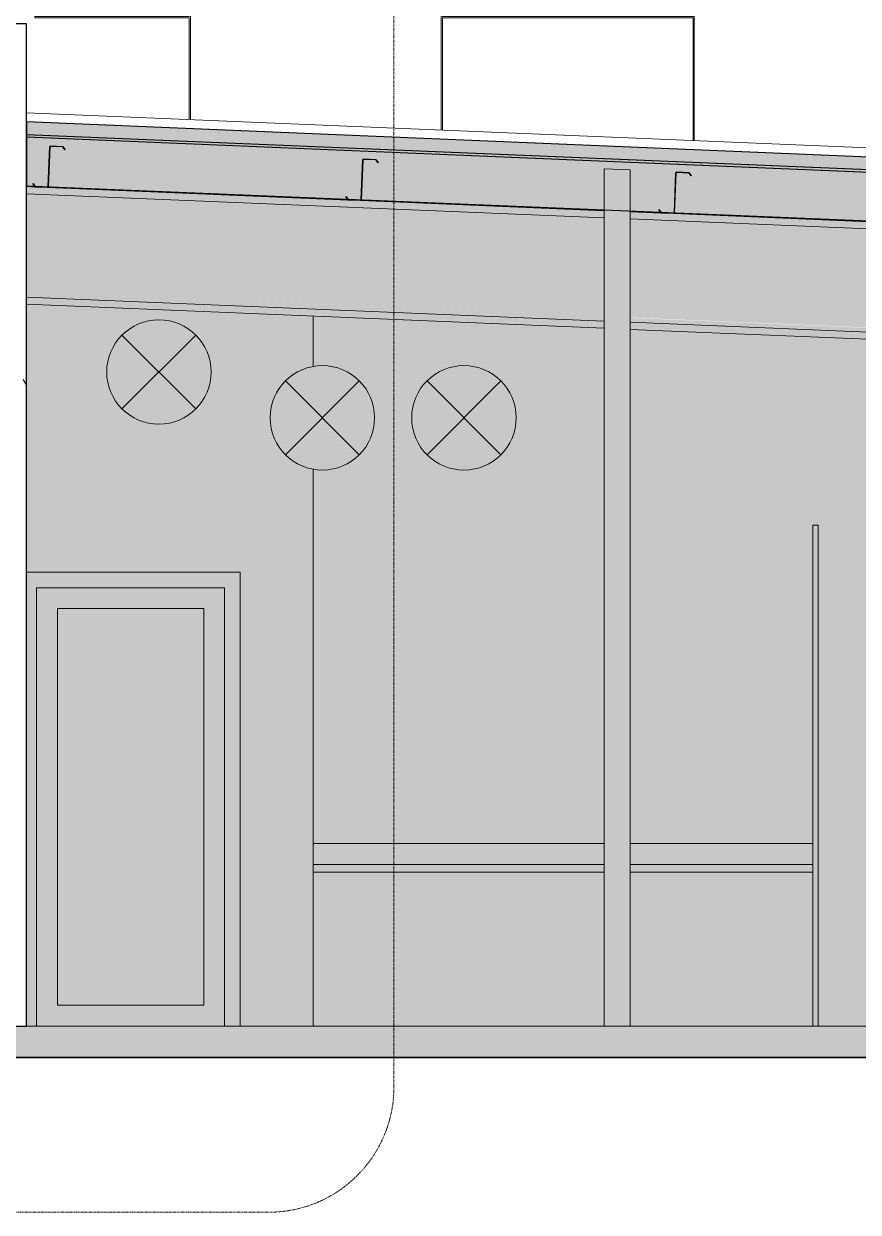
# Model space of a CAD drawing. Header units: inches. Extents: x -54880 to -186, y -265 to 853.
# Drawn here: x -15702.6 to -15542.8, y -35.6 to 192 of the extents above; entities that cross this region are included whole.
import ezdxf

# ---------------------------------------------------------------- set-up
doc = ezdxf.new("R2010")
doc.units = ezdxf.units.IN
doc.header["$MEASUREMENT"] = 0
doc.linetypes.add('Dash Dot 3_16_', pattern=[0.3125, 0.1875, -0.0625, 0, -0.0625])
doc.linetypes.add('Grid Line 1_2_', pattern=[0.875, 0.5, -0.125, 0.125, -0.125])
for name, color, linetype, lineweight in [('A-ANNO-SYMB', 150, 'Continuous', 9), ('A-CLNG', 13, 'Continuous', 9), ('A-DOOR', 31, 'Continuous', 9), ('A-FLOR-LEVL', 51, 'Continuous', 9), ('A-ROOF', 132, 'Continuous', 9), ('A-WALL', 113, 'Continuous', 9), ('A-WALL-PATT', 111, 'Continuous', 9), ('C-BLDG-PADS', 91, 'Continuous', 9), ('C-TOPO', 7, 'Continuous', 9), ('I-FURN', 30, 'Continuous', 9), ('L-SITE-WALL', 31, 'Continuous', 9), ('M-HVAC-DUCT-ANNO', 70, 'Continuous', 9), ('S-BEAM', 12, 'Continuous', 9)]:
    doc.layers.add(name, color=color, linetype=linetype, lineweight=lineweight)
pattern_1 = [(45, (22007.282, 102), (-19.007, 19.007), []), (45, (22007.282, 130.8), (-19.007, 19.007), [])]

# ---------------------------------------------------------------- blocks, each defined once
blk = doc.blocks.new('Vanity Counter _-Section 10')
at = {"layer": 'I-FURN'}
h = blk.add_hatch(color=31, dxfattribs=at)
h.paths.add_polyline_path([(22453.04, 31), (22479.3, 31), (22479.3, 35), (22423.63, 35), (22423.63, 31), (22450.63, 31)], flags=0)
h.paths.add_polyline_path([(22519.3, 31), (22519.3, 35), (22484.3, 35), (22484.3, 31), (22491.77, 31)], flags=0)
h = blk.add_hatch(color=31, dxfattribs=at)
h.paths.add_polyline_path([(22479.3, 29.5), (22479.3, 31), (22423.63, 31), (22423.63, 29.5), (22453.04, 29.5)], flags=0)
h.paths.add_polyline_path([(22519.3, 29.5), (22519.3, 31), (22484.3, 31), (22484.3, 29.5), (22491.77, 29.5)], flags=0)
at = {"layer": 'I-FURN', "color": 250}
for p, q in [((22423.63, 35), (22479.3, 35)), ((22484.3, 35), (22519.3, 35)), ((22423.63, 31), (22479.3, 31)), ((22484.3, 31), (22519.3, 31)), ((22519.3, 31), (22519.3, 29.5)), ((22479.3, 29.5), (22423.63, 29.5)), ((22519.3, 29.5), (22484.3, 29.5))]:
    blk.add_line(p, q, dxfattribs=at)
blk = doc.blocks.new('36_ x 84_-36_ x 84_-302076 - 190367-301254-Section 1')
at = {"layer": 'A-DOOR'}
for points in [[(22409.63, 0), (22409.63, 87), (22368.68, 87), (22368.68, 0), (22370.63, 0), (22370.63, 84), (22406.63, 84), (22406.63, 0)], [(22374.63, 4), (22402.63, 4), (22402.63, 80), (22374.63, 80), (22374.63, 20.18)]]:
    blk.add_hatch(color=8, dxfattribs=at).paths.add_polyline_path(points, flags=0)
h = blk.add_hatch(color=8, dxfattribs=at)
h.paths.add_polyline_path([(22406.63, 0), (22406.63, 84), (22370.63, 84), (22370.63, 0)], flags=0)
h.paths.add_polyline_path([(22402.63, 4), (22374.63, 4), (22374.63, 80), (22402.63, 80), (22402.63, 20.18)], flags=0)
at = {"layer": 'A-DOOR', "color": 250}
for p, q in [((22409.63, 87), (22368.68, 87)), ((22409.63, 0), (22409.63, 87)), ((22370.63, 0), (22370.63, 84)), ((22370.63, 84), (22406.63, 84)), ((22406.63, 84), (22406.63, 0)), ((22374.63, 80), (22402.63, 80)), ((22374.63, 4), (22374.63, 80)), ((22402.63, 80), (22402.63, 4)), ((22402.63, 4), (22374.63, 4))]:
    blk.add_line(p, q, dxfattribs=at)
blk = doc.blocks.new('Locker Rooms_Ryan_ifc-3-Section 1')
at = {"layer": 'A-WALL'}
blk.add_hatch(color=57, dxfattribs=at).paths.add_polyline_path([(22479.3, 0), (22484.3, 0), (22484.3, 164.02), (22479.3, 164.23), (22479.3, 20.18)], flags=0)
at = {"layer": 'A-WALL', "lineweight": 5}
h = blk.add_hatch(color=10, dxfattribs=at)
h.paths.add_polyline_path([(22414.3, 0), (22423.63, 0), (22423.63, 106.74), (22422.27, 107.03), (22420.36, 107.88), (22418.67, 109.1), (22417.27, 110.66), (22416.22, 112.47), (22415.58, 114.46), (22415.36, 116.54), (22415.58, 118.62), (22416.22, 120.6), (22417.27, 122.41), (22418.67, 123.97), (22420.36, 125.2), (22422.27, 126.05), (22423.63, 126.34), (22423.63, 136.02), (22368.68, 138.31), (22368.68, 87), (22409.63, 87), (22409.63, 0)], flags=0)
h.paths.add_polyline_path([(22394.94, 115.38), (22393.01, 115.38), (22390.97, 115.81), (22389.06, 116.66), (22387.37, 117.89), (22385.97, 119.44), (22384.92, 121.25), (22384.27, 123.33), (22384.06, 125.32), (22384.28, 127.4), (22384.92, 129.39), (22385.97, 131.2), (22387.37, 132.75), (22389.06, 133.98), (22390.97, 134.83), (22393.01, 135.27), (22395.1, 135.27), (22397.15, 134.83), (22399.06, 133.98), (22400.79, 132.71), (22402.15, 131.2), (22403.19, 129.39), (22403.84, 127.4), (22404.06, 125.32), (22403.84, 123.24), (22403.19, 121.25), (22402.15, 119.44), (22400.75, 117.89), (22399.06, 116.66), (22397.15, 115.81), (22395.1, 115.38)], flags=0)
h.paths.add_polyline_path([(22423.63, 158.54), (22423.63, 158.71), (22372.72, 160.77), (22372.8, 160.66), (22422.02, 158.61)], flags=0)
h.paths.add_polyline_path([(22370.35, 160.76), (22370.21, 160.94), (22368.68, 161), (22368.68, 160.83), (22369.89, 160.78)], flags=0)
h = blk.add_hatch(color=10, dxfattribs=at)
h.paths.add_polyline_path([(22423.63, 0), (22479.3, 0), (22479.3, 29.5), (22423.63, 29.5), (22423.63, 20.18)], flags=0)
h.paths.add_polyline_path([(22569.24, 0), (22593.3, 0), (22593.3, 96), (22696.3, 96), (22696.3, 0), (22744.3, 0), (22744.3, 96), (22781.3, 96), (22781.3, 143.81), (22732.41, 145.78), (22732.49, 145.67), (22780.8, 143.66), (22779.87, 121.18), (22484.3, 133.49), (22484.3, 35), (22519.3, 35), (22519.3, 96), (22520.3, 96), (22520.3, 0), (22556.3, 0), (22556.3, 96), (22557.3, 96), (22557.3, 0)], flags=0)
h.paths.add_polyline_path([(22484.3, 0), (22519.3, 0), (22519.3, 29.5), (22484.3, 29.5), (22484.3, 20.18)], flags=0)
h.paths.add_polyline_path([(22787.41, 0), (22796.02, 0.06), (22796.02, 143.2), (22787.3, 143.56), (22787.3, 96.62), (22787.41, 96.62), (22787.49, 94.24), (22787.95, 93.85), (22787.88, 93.77), (22787.41, 94.16), (22787.49, 45.99), (22787.95, 45.6), (22787.88, 45.52), (22787.41, 45.91), (22787.41, 20.18)], flags=0)
h.paths.add_polyline_path([(22538.3, 17), (22536.2, 17.36), (22534.8, 17.94), (22533.25, 19.18), (22532.13, 20.76), (22531.53, 22.31), (22531.3, 24), (22531.36, 48.28), (22531.45, 48.77), (22531.89, 49.41), (22532.54, 49.85), (22533.54, 50), (22543.58, 49.94), (22544.07, 49.85), (22544.72, 49.41), (22545.15, 48.77), (22545.3, 48), (22545.3, 24), (22545.03, 22.1), (22544.3, 20.42), (22543.25, 19.05), (22541.51, 17.82), (22539.98, 17.22), (22539.16, 17.11)], flags=0)
h.paths.add_polyline_path([(22575.3, 17), (22573.49, 17.24), (22571.8, 17.94), (22570.26, 19.18), (22569.24, 20.51), (22568.53, 22.31), (22568.3, 24), (22568.36, 48.28), (22568.46, 48.77), (22568.89, 49.41), (22569.54, 49.85), (22570.54, 50), (22580.58, 49.94), (22581.13, 49.81), (22581.72, 49.41), (22582.15, 48.77), (22582.3, 48), (22582.3, 24), (22582.06, 22.19), (22581.3, 20.42), (22580.25, 19.05), (22578.51, 17.82), (22576.98, 17.22), (22576.16, 17.11)], flags=0)
h.paths.add_polyline_path([(22453.04, 35), (22479.3, 35), (22479.3, 133.7), (22423.63, 136.02), (22423.63, 126.34), (22424.31, 126.48), (22426.4, 126.48), (22428.45, 126.05), (22430.36, 125.2), (22432.05, 123.97), (22433.45, 122.41), (22434.49, 120.6), (22435.14, 118.62), (22435.36, 116.54), (22435.14, 114.46), (22434.49, 112.47), (22433.45, 110.66), (22432.05, 109.1), (22430.36, 107.88), (22428.45, 107.03), (22426.4, 106.59), (22424.31, 106.59), (22423.63, 106.74), (22423.63, 35)], flags=0)
h.paths.add_polyline_path([(22794.73, 45.52), (22794.66, 45.6), (22795.19, 46.05), (22795.19, 48.37), (22795.3, 48.37), (22795.3, 46), (22795.12, 45.84)], flags=0)
h.paths.add_polyline_path([(22787.49, 48.45), (22787.49, 48.55), (22795.12, 48.55), (22795.12, 48.45), (22787.88, 48.45)], flags=0)
h.paths.add_polyline_path([(22794.73, 93.77), (22794.66, 93.85), (22795.19, 94.3), (22795.19, 96.62), (22795.3, 96.62), (22795.3, 94.25), (22795.12, 94.09)], flags=0)
h.paths.add_polyline_path([(22787.49, 96.7), (22787.49, 96.8), (22795.12, 96.8), (22795.12, 96.7)], flags=0)
h.paths.add_polyline_path([(22451.43, 106.59), (22449.38, 107.03), (22447.47, 107.88), (22445.78, 109.1), (22444.38, 110.66), (22443.34, 112.47), (22442.69, 114.46), (22442.47, 116.54), (22442.69, 118.62), (22443.34, 120.6), (22444.38, 122.41), (22445.78, 123.97), (22447.47, 125.2), (22449.38, 126.05), (22451.43, 126.48), (22453.52, 126.48), (22455.56, 126.05), (22457.47, 125.2), (22459.17, 123.97), (22460.56, 122.41), (22461.61, 120.6), (22462.26, 118.62), (22462.47, 116.54), (22462.26, 114.46), (22461.61, 112.47), (22460.56, 110.66), (22459.17, 109.1), (22457.47, 107.88), (22455.56, 107.03), (22453.52, 106.59), (22453.04, 106.59)], flags=0)
h.paths.add_polyline_path([(22730.04, 145.77), (22729.9, 145.95), (22672.46, 148.28), (22672.54, 148.17), (22729.58, 145.79)], flags=0)
h.paths.add_polyline_path([(22670.09, 148.27), (22669.95, 148.45), (22612.51, 150.78), (22612.59, 150.67), (22669.63, 148.29)], flags=0)
h.paths.add_polyline_path([(22610.14, 150.77), (22610, 150.95), (22552.57, 153.28), (22552.64, 153.17), (22609.68, 150.79)], flags=0)
h.paths.add_polyline_path([(22550.19, 153.27), (22550.06, 153.44), (22492.62, 155.78), (22492.7, 155.66), (22549.73, 153.29)], flags=0)
h.paths.add_polyline_path([(22490.24, 155.77), (22490.11, 155.94), (22484.3, 156.18), (22484.3, 156.01), (22489.79, 155.78)], flags=0)
h.paths.add_polyline_path([(22479.3, 156.22), (22479.3, 156.39), (22432.67, 158.27), (22432.75, 158.16), (22453.04, 157.32)], flags=0)
h.paths.add_polyline_path([(22430.3, 158.26), (22430.16, 158.44), (22423.63, 158.71), (22423.63, 158.54), (22429.84, 158.28)], flags=0)
blk.add_hatch(color=10, dxfattribs=at).paths.add_polyline_path([(22519.3, 0), (22520.3, 0), (22520.3, 96), (22519.3, 96), (22519.3, 20.18)], flags=0)
at = {"layer": 'A-WALL', "color": 250}
for p, q in [((22484.3, 164.02), (22479.3, 164.23)), ((22479.3, 164.23), (22479.3, 0)), ((22484.3, 0), (22484.3, 164.02)), ((22423.63, 158.71), (22423.63, 158.54)), ((22423.63, 136.02), (22423.63, 126.34)), ((22423.63, 106.74), (22423.63, 0)), ((22519.3, 96), (22520.3, 96)), ((22519.3, 96), (22519.3, 0)), ((22520.3, 96), (22520.3, 0)), ((22479.3, 0), (22484.3, 0))]:
    blk.add_line(p, q, dxfattribs=at)
at = {"color": 250, "lineweight": 9}
for name in ['36_ x 84_-36_ x 84_-302076 - 190367-301254-Section 1', 'Vanity Counter _-Section 10']:
    blk.add_blockref(name, (0, 0), dxfattribs=at)
blk = doc.blocks.new('W-Wide Flange - W21X166-782557-Section 1')
at = {"layer": 'S-BEAM'}
h = blk.add_hatch(color=256, dxfattribs=at)
h.paths.add_polyline_path([(22780.75, 142.3), (22780.8, 143.66), (22484.3, 156.01), (22484.3, 154.65), (22762.91, 143.04)], flags=0)
h.paths.add_polyline_path([(22479.3, 154.86), (22479.3, 156.22), (22368.68, 160.83), (22368.68, 159.47), (22453.04, 155.95)], flags=0)
h = blk.add_hatch(color=256, dxfattribs=at)
h.paths.add_polyline_path([(22780.71, 141.41), (22780.75, 142.3), (22484.3, 154.6), (22484.3, 153.76), (22775.19, 141.64)], flags=0)
h.paths.add_polyline_path([(22479.3, 153.97), (22479.3, 154.86), (22368.68, 159.44), (22368.68, 158.58), (22453.04, 155.06)], flags=0)
h = blk.add_hatch(color=256, dxfattribs=at)
h.paths.add_polyline_path([(22779.96, 123.43), (22780.71, 141.41), (22484.3, 153.76), (22484.3, 135.75), (22779.95, 123.43)], flags=0)
h.paths.add_polyline_path([(22479.3, 135.95), (22479.3, 153.97), (22368.68, 158.58), (22368.68, 140.56), (22453.04, 137.05)], flags=0)
h = blk.add_hatch(color=256, dxfattribs=at)
h.paths.add_polyline_path([(22779.92, 122.54), (22779.92, 123.43), (22484.3, 135.68), (22484.3, 134.85), (22762.91, 123.25)], flags=0)
h.paths.add_polyline_path([(22479.3, 135.06), (22479.3, 135.95), (22368.68, 140.56), (22368.68, 139.67), (22453.04, 136.16)], flags=0)
h = blk.add_hatch(color=256, dxfattribs=at)
h.paths.add_polyline_path([(22779.87, 121.18), (22779.92, 122.54), (22484.3, 134.85), (22484.3, 133.49), (22762.91, 121.88)], flags=0)
h.paths.add_polyline_path([(22479.3, 133.7), (22479.3, 135.06), (22368.68, 139.67), (22368.68, 138.31), (22453.04, 134.8)], flags=0)
for p, q in [((22370.35, 160.76), (22368.68, 160.83)), ((22479.3, 154.86), (22368.68, 159.47)), ((22430.3, 158.26), (22372.71, 160.66)), ((22479.3, 156.22), (22432.66, 158.16)), ((22490.24, 155.77), (22484.3, 156.01)), ((22550.19, 153.27), (22492.61, 155.67)), ((22780.75, 142.3), (22484.3, 154.65)), ((22368.68, 139.67), (22479.3, 135.06)), ((22479.3, 133.7), (22368.68, 138.31)), ((22484.3, 134.85), (22779.92, 122.54)), ((22779.87, 121.18), (22484.3, 133.49))]:
    blk.add_line(p, q, dxfattribs=at)
blk = doc.blocks.new('Girt_Z - 8_D-V260-Section 1')
at = {"layer": 'S-BEAM'}
h = blk.add_hatch(dxfattribs=at)
h.set_pattern_fill('FP_16', color=256, style=0, pattern_type=2)
h.set_pattern_definition(pattern_1)
h.paths.add_polyline_path([(22492.61, 155.67), (22492.62, 155.78), (22490.3, 155.87), (22489.87, 156.43), (22489.79, 156.36), (22490.24, 155.77), (22491.77, 155.7)], flags=0)
h.paths.add_polyline_path([(22492.8, 155.85), (22493.12, 163.46), (22493.01, 163.47), (22492.7, 155.85)], flags=0)
h.paths.add_polyline_path([(22495.94, 162.89), (22496.03, 162.96), (22495.57, 163.55), (22493.21, 163.65), (22493.2, 163.54), (22495.52, 163.44)], flags=0)
at = {"layer": 'S-BEAM', "lineweight": 15}
for p, q in [((22493.01, 163.47), (22492.7, 155.85)), ((22492.8, 155.85), (22493.12, 163.46)), ((22493.2, 163.54), (22495.52, 163.44)), ((22495.57, 163.55), (22493.21, 163.65)), ((22495.52, 163.44), (22495.94, 162.89)), ((22496.03, 162.96), (22495.57, 163.55)), ((22495.94, 162.89), (22496.03, 162.96)), ((22489.87, 156.43), (22489.79, 156.36)), ((22489.79, 156.36), (22490.24, 155.77)), ((22490.3, 155.87), (22489.87, 156.43)), ((22490.24, 155.77), (22492.61, 155.67)), ((22492.62, 155.78), (22490.3, 155.87))]:
    blk.add_line(p, q, dxfattribs=at)
for centre, radius, start, end in [((22493.2, 163.46), 0.187, 87.6141, 177.6141), ((22493.2, 163.46), 0.0782, 89.7368, 177.6141), ((22492.62, 155.85), 0.188, 267.6141, 357.6141), ((22492.62, 155.85), 0.0782, 270.6564, 357.6141)]:
    blk.add_arc(centre, radius, start, end, dxfattribs=at)
blk = doc.blocks.new('Girt_Z - 8_D-V261-Section 1')
at = {"layer": 'S-BEAM', "lineweight": 15}
for p, q in [((22433.06, 165.97), (22432.75, 158.35)), ((22432.86, 158.34), (22433.17, 165.96)), ((22433.25, 166.04), (22435.57, 165.94)), ((22435.63, 166.05), (22433.26, 166.15)), ((22435.57, 165.94), (22436, 165.39)), ((22436.08, 165.45), (22435.63, 166.05)), ((22436, 165.39), (22436.08, 165.45)), ((22429.93, 158.92), (22429.84, 158.86)), ((22429.84, 158.86), (22430.3, 158.26)), ((22430.35, 158.37), (22429.93, 158.92)), ((22430.3, 158.26), (22432.66, 158.16)), ((22432.67, 158.27), (22430.35, 158.37))]:
    blk.add_line(p, q, dxfattribs=at)
for centre, radius, start, end in [((22433.25, 165.96), 0.187, 87.6141, 177.6141), ((22433.25, 165.96), 0.0782, 89.7368, 177.6141), ((22432.67, 158.35), 0.188, 267.6141, 357.6141), ((22432.67, 158.35), 0.0782, 270.6564, 357.6141)]:
    blk.add_arc(centre, radius, start, end, dxfattribs=at)
blk = doc.blocks.new('Girt_Z - 8_D-V262-Section 1')
at = {"layer": 'S-BEAM'}
h = blk.add_hatch(dxfattribs=at)
h.set_pattern_fill('FP_16', color=256, style=0, pattern_type=2)
h.set_pattern_definition(pattern_1)
h.paths.add_polyline_path([(22372.71, 160.66), (22372.72, 160.77), (22370.4, 160.87), (22369.98, 161.42), (22369.89, 161.36), (22370.35, 160.76)], flags=0)
h.paths.add_polyline_path([(22372.91, 160.84), (22373.23, 168.46), (22373.12, 168.46), (22372.8, 160.85)], flags=0)
h.paths.add_polyline_path([(22376.05, 167.89), (22376.13, 167.95), (22375.57, 168.55), (22373.31, 168.64), (22373.3, 168.54), (22375.62, 168.44)], flags=0)
at = {"layer": 'S-BEAM', "lineweight": 15}
for p, q in [((22373.3, 168.54), (22375.62, 168.44)), ((22375.68, 168.55), (22373.31, 168.64)), ((22376.13, 167.95), (22375.68, 168.55)), ((22373.12, 168.46), (22372.8, 160.85)), ((22372.91, 160.84), (22373.23, 168.46)), ((22375.62, 168.44), (22376.05, 167.89)), ((22376.05, 167.89), (22376.13, 167.95)), ((22369.98, 161.42), (22369.89, 161.36)), ((22369.89, 161.36), (22370.35, 160.76)), ((22370.4, 160.87), (22369.98, 161.42)), ((22370.35, 160.76), (22372.71, 160.66)), ((22372.72, 160.77), (22370.4, 160.87))]:
    blk.add_line(p, q, dxfattribs=at)
for centre, radius, start, end in [((22373.3, 168.46), 0.187, 87.6141, 177.6141), ((22373.3, 168.46), 0.0782, 89.7368, 177.6141), ((22372.72, 160.85), 0.188, 267.6141, 357.6141), ((22372.72, 160.85), 0.0782, 270.6564, 357.6141)]:
    blk.add_arc(centre, radius, start, end, dxfattribs=at)

msp = doc.modelspace()

# ---------------------------------------------------------------- hatches: boundary and pattern name
at = {"layer": 'A-CLNG'}
msp.add_hatch(color=256, dxfattribs=at).paths.add_polyline_path([(-15273.96, 143.16), (-15273.96, 152.92), (-15702.08, 170.76), (-15702.08, 161), (-15288.49, 143.77)], flags=0)
at = {"layer": 'A-ROOF'}
msp.add_hatch(color=256, dxfattribs=at).paths.add_polyline_path([(-15226.46, 150.52), (-15226.46, 153.4), (-15702.08, 173.22), (-15702.08, 170.34), (-15269.12, 152.3)], flags=0)
at = {"layer": 'A-WALL-PATT'}
h = msp.add_hatch(dxfattribs=at)
h.set_pattern_fill('FP_15', color=256, style=0, pattern_type=2)
h.set_pattern_definition([(0, (22784.43, 0.25), (-193, 193), [48, -145]), (90, (22784.43, 0.25), (-193, 1e-14), [96.25, -96.75]), (180, (22832.43, 96.5), (-193, 193), [48, -145]), (90, (22832.43, 0.25), (-193, 1e-14), [96.25, -96.75]), (180, (22832.43, 96.75), (-193, 193), [48, -145]), (90, (22832.43, 96.75), (-193, 1e-14), [96.25, -96.75]), (0, (22784.43, 193), (-193, 193), [48, -145]), (90, (22784.43, 96.75), (-193, 1e-14), [96.25, -96.75]), (0, (22832.68, 48.25), (-193, 193), [48, -145]), (90, (22832.68, 0), (-193, 1e-14), [48.25, -144.75]), (90, (22880.68, 0), (-193, 1e-14), [48.25, -144.75]), (0, (22832.68, 144.75), (-193, 193), [48, -145]), (90, (22832.68, 48.5), (-193, 1e-14), [96.25, -96.75]), (180, (22880.68, 48.5), (-193, 193), [48, -145]), (90, (22880.68, 48.5), (-193, 1e-14), [96.25, -96.75]), (90, (22832.68, 145), (-193, 1e-14), [48, -145]), (180, (22880.68, 145), (-193, 193), [48, -145]), (90, (22880.68, 145), (-193, 1e-14), [48, -145]), (0, (22880.93, 0.25), (-193, 193), [48, -145]), (90, (22880.93, 0.25), (-193, 1e-14), [96.25, -96.75]), (180, (22928.93, 96.5), (-193, 193), [48, -145]), (90, (22928.93, 0.25), (-193, 1e-14), [96.25, -96.75]), (180, (22928.93, 96.75), (-193, 193), [48, -145]), (90, (22928.93, 96.75), (-193, 1e-14), [96.25, -96.75]), (180, (22928.93, 193), (-193, 193), [48, -145]), (90, (22880.93, 96.75), (-193, 1e-14), [96.25, -96.75]), (0, (22929.18, 48.25), (-193, 193), [48, -145]), (90, (22929.18, 0), (-193, 1e-14), [48.25, -144.75]), (90, (22977.18, 0), (-193, 1e-14), [48.25, -144.75]), (0, (22929.18, 144.75), (-193, 193), [48, -145]), (90, (22929.18, 48.5), (-193, 1e-14), [96.25, -96.75]), (180, (22977.18, 48.5), (-193, 193), [48, -145]), (90, (22977.18, 48.5), (-193, 1e-14), [96.25, -96.75]), (90, (22929.18, 145), (-193, 1e-14), [48, -145]), (180, (22977.18, 145), (-193, 193), [48, -145]), (90, (22977.18, 145), (-193, 1e-14), [48, -145])])
h.paths.add_polyline_path([(-15273.08, 157.09), (-15273.08, 241.25), (-15700.52, 241.25), (-15700.52, 192.06), (-15702.08, 192), (-15702.08, 174.97), (-15273.96, 157.13)], flags=0)
h = msp.add_hatch(dxfattribs=at)
h.set_pattern_fill('FP_18', color=256, style=0, pattern_type=2)
h.set_pattern_definition([(0, (22007.282, 102), (61.44, 15.36), [2.534, -43.546, 2.534, -43.546, -245.76]), (0, (22007.282, 102), (61.44, 15.36), [-92.16, 2.534, -89.626, 2.534, -43.546, -107.52]), (0, (22007.282, 102), (61.44, 15.36), [-230.4, 2.534, -28.186, 2.534, -74.266]), (120, (22030.322, 109.68), (-44.02215, 45.528601), [2.534, -43.546, 2.534, -43.546, -245.76]), (120, (22030.322, 109.68), (-44.02215, 45.528601), [-92.16, 2.534, -89.626, 2.534, -43.546, -107.52]), (120, (22030.322, 109.68), (-44.02215, 45.528601), [-230.4, 2.534, -28.186, 2.534, -74.266]), (240, (22038.002, 140.4), (-17.41785, -60.888601), [2.534, -43.546, 2.534, -43.546, -245.76]), (240, (22038.002, 140.4), (-17.41785, -60.888601), [-92.16, 2.534, -89.626, 2.534, -43.546, -107.52]), (240, (22038.002, 140.4), (-17.41785, -60.888601), [-230.4, 2.534, -28.186, 2.534, -74.266])])
h.paths.add_polyline_path([(-15702.08, 0), (-15702.08, 192), (-15702.71, 192), (-15702.71, 0)], flags=0)
at = {"layer": 'C-BLDG-PADS'}
h = msp.add_hatch(dxfattribs=at)
h.set_pattern_fill('FP_17', color=256, style=0, pattern_type=2)
h.set_pattern_definition([(50, (22007.28, 102), (55.0854, -4.81984), [5.76, -63.36]), (355, (22007.28, 102), (-10.65569, 57.76853), [4.608, -50.688]), (100.451, (22011.873, 101.6), (44.42947, 52.94866), [4.895, -53.848]), (46.184, (22007.28, 117.36), (81.96444, -12.71212), [8.64, -95.04]), (96.636, (22014.11, 116.3), (71.7815, 74.81238), [7.343, -80.772]), (351.184, (22007.28, 117.36), (71.78195, 74.81243), [6.912, -76.032]), (21, (22014.96, 113.52), (45.84207, -30.92146), [5.76, -63.36]), (326, (22014.96, 113.52), (18.687064, 55.69148), [4.608, -50.688]), (71.451, (22018.783, 110.943), (64.52891, 24.77011), [4.895, -53.848]), (37.5, (22007.282, 102), (0.933895, 25.566816), [2.534, -47.539, 2.534, -48.922, -50.88]), (37.5, (22007.282, 102), (0.933895, 25.566816), [-101.53, 2.534, -48.346]), (7.5, (22007.282, 102), (20.20404, 30.291303), [2.534, -26.803, 2.534, -46.387, -19.392]), (7.5, (22007.282, 102), (20.20404, 30.291303), [-78.259, 2.534, -16.858]), (327.5, (21990.156, 102), (40.997785, -1.732403), [2.534, -16.666, 2.534, -57.37, -79.488]), (327.5, (21990.156, 102), (40.997785, -1.732403), [-79.104, 2.534, -76.954]), (317.5, (21982.476, 102), (44.788883, 7.68784), [2.534, -22.426, 2.534, -37.248, -56.448]), (317.5, (21982.476, 102), (44.788883, 7.68784), [-64.742, 2.534, -53.914])])
h.paths.add_polyline_path([(-15271.46, -6), (-15271.46, 0), (-16941.96, 0), (-16941.96, -6), (-15346.59, -6)], flags=0)
at = {"layer": 'M-HVAC-DUCT-ANNO'}
for points in [[(-15677.75, 115.38), (-15675.66, 115.38), (-15673.61, 115.81), (-15671.7, 116.66), (-15670.01, 117.89), (-15668.61, 119.44), (-15667.57, 121.25), (-15666.92, 123.24), (-15666.7, 125.32), (-15666.92, 127.4), (-15667.57, 129.39), (-15668.61, 131.2), (-15670.01, 132.75), (-15671.7, 133.98), (-15673.61, 134.83), (-15675.83, 135.27), (-15677.75, 135.27), (-15679.79, 134.83), (-15681.7, 133.98), (-15683.43, 132.71), (-15684.79, 131.2), (-15685.84, 129.39), (-15686.48, 127.4), (-15686.7, 125.32), (-15686.48, 123.24), (-15685.84, 121.25), (-15684.79, 119.44), (-15683.39, 117.89), (-15681.7, 116.66), (-15679.79, 115.81)], [(-15644.36, 106.59), (-15642.31, 107.03), (-15640.4, 107.88), (-15638.71, 109.1), (-15637.31, 110.66), (-15636.27, 112.47), (-15635.62, 114.46), (-15635.4, 116.54), (-15635.62, 118.62), (-15636.27, 120.6), (-15637.31, 122.41), (-15638.71, 123.97), (-15640.4, 125.2), (-15642.31, 126.05), (-15644.36, 126.48), (-15646.45, 126.48), (-15648.49, 126.05), (-15650.4, 125.2), (-15652.1, 123.97), (-15653.49, 122.41), (-15654.54, 120.6), (-15655.19, 118.62), (-15655.4, 116.54), (-15655.19, 114.46), (-15654.54, 112.47), (-15653.49, 110.66), (-15652.1, 109.1), (-15650.4, 107.88), (-15648.49, 107.03), (-15646.45, 106.59)], [(-15617.24, 106.59), (-15615.2, 107.03), (-15613.29, 107.88), (-15611.6, 109.1), (-15610.2, 110.66), (-15609.15, 112.47), (-15608.51, 114.46), (-15608.29, 116.54), (-15608.51, 118.62), (-15609.15, 120.6), (-15610.2, 122.41), (-15611.6, 123.97), (-15613.29, 125.2), (-15615.2, 126.05), (-15617.24, 126.48), (-15619.33, 126.48), (-15621.38, 126.05), (-15623.29, 125.2), (-15624.98, 123.97), (-15626.38, 122.41), (-15627.42, 120.6), (-15628.07, 118.62), (-15628.29, 116.54), (-15628.07, 114.46), (-15627.42, 112.47), (-15626.38, 110.66), (-15624.98, 109.1), (-15623.29, 107.88), (-15621.38, 107.03), (-15619.33, 106.59), (-15617.73, 106.59)]]:
    msp.add_hatch(color=256, dxfattribs=at).paths.add_polyline_path(points, flags=0)

# ---------------------------------------------------------------- linework, layer by layer
at = {"layer": 'A-ANNO-SYMB', "linetype": 'Dash Dot 3_16_'}
for p, q in [((-15631.69, -11.65), (-15631.69, 367.76)), ((-15733.04, -35.65), (-15655.69, -35.65))]:
    msp.add_line(p, q, dxfattribs=at)
msp.add_arc((-15655.69, -11.65), 24, 270, 360, dxfattribs=at)
at = {"layer": 'A-CLNG', "lineweight": 25}
for p, q in [((-15273.96, 152.92), (-15702.08, 170.76)), ((-15702.08, 170.76), (-15702.08, 161)), ((-15702.08, 161), (-15273.96, 143.16))]:
    msp.add_line(p, q, dxfattribs=at)
at = {"layer": 'A-FLOR-LEVL', "linetype": 'Grid Line 1_2_'}
msp.add_line((-17709.16, 0), (-14843.39, 0), dxfattribs=at)
at = {"layer": 'A-ROOF', "lineweight": 25}
for p, q in [((-15702.08, 173.22), (-15702.08, 170.34)), ((-15226.46, 153.4), (-15702.08, 173.22)), ((-15702.08, 170.34), (-15226.46, 150.52))]:
    msp.add_line(p, q, dxfattribs=at)
at = {"layer": 'C-BLDG-PADS'}
for p, q in [((-15271.46, 0), (-16936.33, 0)), ((-16941.96, -6), (-15271.46, -6))]:
    msp.add_line(p, q, dxfattribs=at)
at = {"layer": 'C-TOPO', "lineweight": 35}
for p, q in [((-16941.96, -6.01), (-15701.15, -6.01)), ((-15701.15, -6.01), (-15271.46, -6.01))]:
    msp.add_line(p, q, dxfattribs=at)
at = {"layer": 'C-TOPO'}
for q in [(-16941.96, -6.01), (-15271.46, -6.01)]:
    msp.add_line((-15701.15, -6.01), q, dxfattribs=at)
at = {"layer": 'L-SITE-WALL', "lineweight": 25}
for p, q in [((-15702.08, 192), (-15711.46, 192)), ((-15702.08, 0), (-15702.08, 192)), ((-15711.46, 0), (-15702.08, 0))]:
    msp.add_line(p, q, dxfattribs=at)
at = {"layer": 'L-SITE-WALL'}
msp.add_line((-15702.08, 174.97), (-15273.08, 157.09), dxfattribs=at)
at = {"layer": 'M-HVAC-DUCT-ANNO'}
for p, q in [((-15683.77, 132.39), (-15669.63, 118.25)), ((-15669.63, 132.39), (-15683.77, 118.25)), ((-15652.48, 123.61), (-15638.33, 109.46)), ((-15638.33, 123.61), (-15652.48, 109.46)), ((-15625.36, 123.61), (-15611.22, 109.46)), ((-15611.22, 123.61), (-15625.36, 109.46))]:
    msp.add_line(p, q, dxfattribs=at)
for centre, start, end in [((-15676.7, 125.32), 0, 180), ((-15676.7, 125.32), 180, 360), ((-15645.4, 116.54), 0, 180), ((-15618.29, 116.54), 0, 180), ((-15645.4, 116.54), 180, 360), ((-15618.29, 116.54), 180, 360)]:
    msp.add_arc(centre, 10, start, end, dxfattribs=at)

# ---------------------------------------------------------------- block references
at = {"color": 250, "lineweight": 5}
msp.add_blockref('Locker Rooms_Ryan_ifc-3-Section 1', (-38070.76, 0), dxfattribs=at)
at = {"layer": 'S-BEAM'}
for name in ['Girt_Z - 8_D-V262-Section 1', 'Girt_Z - 8_D-V261-Section 1', 'Girt_Z - 8_D-V260-Section 1', 'W-Wide Flange - W21X166-782557-Section 1']:
    msp.add_blockref(name, (-38070.76, 0), dxfattribs=at)

doc.saveas('drawing.dxf')
